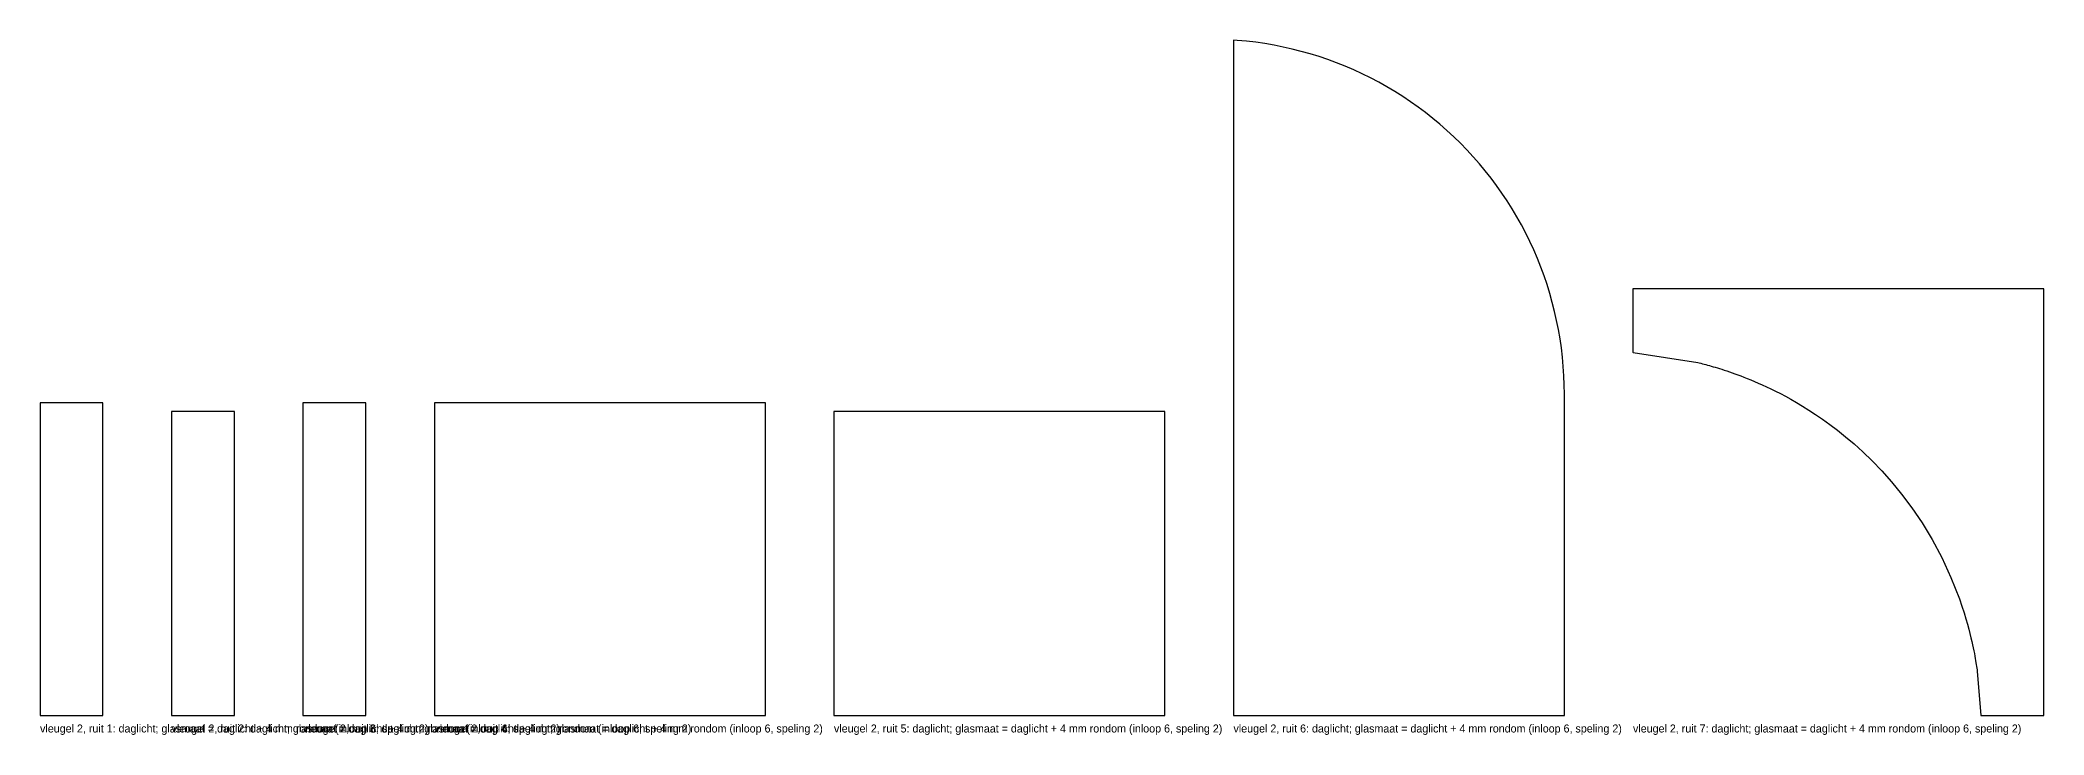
# Model space of a CAD drawing. Header units: millimetres. Extents: x 0 to 7132, y -34 to 1181.
# Drawn here: x 3626 to 7132, y -34 to 1181 of the extents above; entities that cross this region are included whole.
import ezdxf

# ---------------------------------------------------------------- set-up
doc = ezdxf.new("R2010")
doc.units = ezdxf.units.MM

msp = doc.modelspace()

# ---------------------------------------------------------------- linework, layer by layer
at = {"layer": 'DAGLICHT'}
for p, q in [((5720.7231, 1180.7523), (5714, 1181.193)), ((5714, 1181.193), (5714, 561.6667)), ((5736.9122, 1179.2648), (5720.7231, 1180.7523)), ((5753.0568, 1177.3539), (5736.9122, 1179.2648)), ((5769.1458, 1175.0211), (5753.0568, 1177.3539)), ((5785.1683, 1172.268), (5769.1458, 1175.0211)), ((5801.1132, 1169.0963), (5785.1683, 1172.268)), ((5816.9696, 1165.5084), (5801.1132, 1169.0963)), ((5832.7266, 1161.5066), (5816.9696, 1165.5084)), ((5848.3735, 1157.0937), (5832.7266, 1161.5066)), ((5863.8996, 1152.2728), (5848.3735, 1157.0937)), ((5879.2941, 1147.047), (5863.8996, 1152.2728)), ((5894.5465, 1141.4201), (5879.2941, 1147.047)), ((5909.6464, 1135.3959), (5894.5465, 1141.4201)), ((5924.5835, 1128.9784), (5909.6464, 1135.3959)), ((5939.3474, 1122.1721), (5924.5835, 1128.9784)), ((5953.9281, 1114.9817), (5939.3474, 1122.1721)), ((5968.3156, 1107.4121), (5953.9281, 1114.9817)), ((5982.5, 1099.4684), (5968.3156, 1107.4121)), ((5996.4716, 1091.1562), (5982.5, 1099.4684)), ((6010.2208, 1082.4811), (5996.4716, 1091.1562)), ((6023.7383, 1073.449), (6010.2208, 1082.4811)), ((6037.0146, 1064.0662), (6023.7383, 1073.449)), ((6050.0408, 1054.3391), (6037.0146, 1064.0662)), ((6062.808, 1044.2743), (6050.0408, 1054.3391)), ((6075.3072, 1033.8788), (6062.808, 1044.2743)), ((6087.5301, 1023.1596), (6075.3072, 1033.8788)), ((6099.4682, 1012.1242), (6087.5301, 1023.1596)), ((6111.1133, 1000.78), (6099.4682, 1012.1242)), ((6122.4575, 989.1349), (6111.1133, 1000.78)), ((6133.4929, 977.1968), (6122.4575, 989.1349)), ((6144.2121, 964.9739), (6133.4929, 977.1968)), ((6154.6076, 952.4746), (6144.2121, 964.9739)), ((6164.6724, 939.7075), (6154.6076, 952.4746)), ((6174.3996, 926.6813), (6164.6724, 939.7075)), ((6183.7824, 913.4049), (6174.3996, 926.6813)), ((6192.8144, 899.8875), (6183.7824, 913.4049)), ((6201.4895, 886.1383), (6192.8144, 899.8875)), ((6209.8018, 872.1667), (6201.4895, 886.1383)), ((6217.7454, 857.9823), (6209.8018, 872.1667)), ((6225.3151, 843.5948), (6217.7454, 857.9823)), ((6232.5055, 829.0141), (6225.3151, 843.5948)), ((6239.3117, 814.2501), (6232.5055, 829.0141)), ((6245.7292, 799.3131), (6239.3117, 814.2501)), ((6251.7534, 784.2132), (6245.7292, 799.3131)), ((6257.3804, 768.9607), (6251.7534, 784.2132)), ((6262.6061, 753.5662), (6257.3804, 768.9607)), ((6267.4271, 738.0402), (6262.6061, 753.5662)), ((6271.8399, 722.3933), (6267.4271, 738.0402)), ((7132, 746), (6413, 746)), ((6413, 746), (6413, 635.1486)), ((7132, 0), (7132, 746)), ((6275.8417, 706.6362), (6271.8399, 722.3933)), ((6279.4297, 690.7798), (6275.8417, 706.6362)), ((6282.6013, 674.8349), (6279.4297, 690.7798)), ((6285.3545, 658.8125), (6282.6013, 674.8349)), ((6287.6873, 642.7234), (6285.3545, 658.8125)), ((6289.5981, 626.5788), (6287.6873, 642.7234)), ((6413, 635.1486), (6413.161, 634.6333)), ((6413.161, 634.6333), (6526.4587, 617.1658)), ((6291.0857, 610.3898), (6289.5981, 626.5788)), ((6292.1489, 594.1673), (6291.0857, 610.3898)), ((6526.4587, 617.1658), (6529.0721, 616.5174)), ((6529.0721, 616.5174), (6531.772, 615.8355)), ((6531.772, 615.8355), (6534.5625, 615.1177)), ((6534.5625, 615.1177), (6537.4483, 614.3616)), ((6537.4483, 614.3616), (6540.4339, 613.5644)), ((6540.4339, 613.5644), (6543.5245, 612.7231)), ((6543.5245, 612.7231), (6546.7254, 611.8346)), ((6546.7254, 611.8346), (6550.0424, 610.8952)), ((6550.0424, 610.8952), (6553.4817, 609.9011)), ((6553.4817, 609.9011), (6557.0497, 608.8482)), ((6557.0497, 608.8482), (6560.7534, 607.7316)), ((6560.7534, 607.7316), (6564.6004, 606.5464)), ((6564.6004, 606.5464), (6568.5985, 605.2869)), ((6568.5985, 605.2869), (6572.7563, 603.947)), ((6572.7563, 603.947), (6577.083, 602.5199)), ((6577.083, 602.5199), (6581.5883, 600.998)), ((6581.5883, 600.998), (6586.2828, 599.3731)), ((6586.2828, 599.3731), (6591.1776, 597.636)), ((6591.1776, 597.636), (6596.2848, 595.7764)), ((5714, 561.6667), (5714, 0)), ((6292.7872, 577.9226), (6292.1489, 594.1673)), ((6293, 561.6667), (6292.7872, 577.9226)), ((6293, 0), (6293, 561.6667)), ((6293, 561.6667), (6293, 561.6667)), ((6596.2848, 595.7764), (6601.6173, 593.7829)), ((6601.6173, 593.7829), (6607.189, 591.643)), ((6607.189, 591.643), (6613.0147, 589.3425)), ((6613.0147, 589.3425), (6619.1103, 586.8657)), ((6619.1103, 586.8657), (6625.4929, 584.1948)), ((6625.4929, 584.1948), (6632.1807, 581.31)), ((6632.1807, 581.31), (6639.193, 578.1893)), ((6639.193, 578.1893), (6646.5508, 574.8074)), ((6646.5508, 574.8074), (6654.2761, 571.1362)), ((6654.2761, 571.1362), (6662.3924, 567.1439)), ((6662.3924, 567.1439), (6670.9243, 562.7945)), ((6670.9243, 562.7945), (6679.8979, 558.0472)), ((3736, 546.6667), (3626, 546.6667)), ((3626, 546.6667), (3626, 0)), ((3736, 0), (3736, 546.6667)), ((3966, 531.6667), (3856, 531.6667)), ((3856, 531.6667), (3856, 0)), ((3966, 0), (3966, 531.6667)), ((4196, 546.6667), (4086, 546.6667)), ((4086, 546.6667), (4086, 0)), ((4196, 0), (4196, 546.6667)), ((4895, 546.6667), (4316, 546.6667)), ((4316, 546.6667), (4316, 0)), ((4895, 0), (4895, 546.6667)), ((5594, 531.6667), (5015, 531.6667)), ((5015, 531.6667), (5015, 0)), ((5594, 0), (5594, 531.6667)), ((6679.8979, 558.0472), (6689.3403, 552.856)), ((6689.3403, 552.856), (6699.2796, 547.1686)), ((6699.2796, 547.1686), (6709.7444, 540.9256)), ((6709.7444, 540.9256), (6720.7634, 534.0597)), ((6720.7634, 534.0597), (6732.365, 526.4946)), ((6732.365, 526.4946), (6744.5757, 518.1437)), ((6744.5757, 518.1437), (6757.4196, 508.9093)), ((6757.4196, 508.9093), (6770.9162, 498.6809)), ((6770.9162, 498.6809), (6785.0785, 487.3345)), ((6785.0785, 487.3345), (6799.91, 474.7318)), ((6799.91, 474.7318), (6815.4011, 460.7191)), ((6815.4011, 460.7191), (6831.5246, 445.1283)), ((6831.5246, 445.1283), (6848.2306, 427.7776)), ((6848.2306, 427.7776), (6865.4395, 408.4744)), ((6865.4395, 408.4744), (6883.0359, 387.0202)), ((6883.0359, 387.0202), (6900.8603, 363.2183)), ((6900.8603, 363.2183), (6918.7025, 336.885)), ((6918.7025, 336.885), (6936.2961, 307.8642)), ((6936.2961, 307.8642), (6953.3166, 276.047)), ((6953.3166, 276.047), (6969.3841, 241.3931)), ((6969.3841, 241.3931), (6984.074, 203.955)), ((6984.074, 203.955), (6988.5871, 190.8814)), ((6988.5871, 190.8814), (6992.3569, 179.2077)), ((6992.3569, 179.2077), (6995.5347, 168.7317)), ((6995.5347, 168.7317), (6998.2363, 159.2861)), ((6998.2363, 159.2861), (7000.5506, 150.7318)), ((7000.5506, 150.7318), (7002.5473, 142.9526)), ((7002.5473, 142.9526), (7004.2811, 135.8511)), ((7004.2811, 135.8511), (7005.7957, 129.3447)), ((7005.7957, 129.3447), (7007.1262, 123.3635)), ((7007.1262, 123.3635), (7008.3009, 117.8479)), ((7008.3009, 117.8479), (7009.343, 112.7467)), ((7009.343, 112.7467), (7010.2716, 108.0157)), ((7010.2716, 108.0157), (7011.1024, 103.6168)), ((7011.1024, 103.6168), (7011.8486, 99.5168)), ((7011.8486, 99.5168), (7012.5212, 95.6866)), ((7012.5212, 95.6866), (7013.1296, 92.1009)), ((7013.1296, 92.1009), (7013.6815, 88.7373)), ((7013.6815, 88.7373), (7014.1838, 85.5761)), ((7014.1838, 85.5761), (7014.6422, 82.5996)), ((7014.6422, 82.5996), (7015.0616, 79.7924)), ((7015.0616, 79.7924), (7015.4464, 77.1406)), ((7015.4464, 77.1406), (7021.8268, 0.0155)), ((3626, 0), (3736, 0)), ((3856, 0), (3966, 0)), ((4086, 0), (4196, 0)), ((4316, 0), (4895, 0)), ((5015, 0), (5594, 0)), ((5714, 0), (6293, 0)), ((7021.8268, 0.0155), (7024.15, 0)), ((7024.15, 0), (7132, 0))]:
    msp.add_line(p, q, dxfattribs=at)

# ---------------------------------------------------------------- texts
at = {"layer": 'TEKST'}
for s, p in [('vleugel 2, ruit 1: daglicht; glasmaat = daglicht + 4 mm rondom (inloop 6, speling 2)', (3626, -30)), ('vleugel 2, ruit 2: daglicht; glasmaat = daglicht + 4 mm rondom (inloop 6, speling 2)', (3856, -30)), ('vleugel 2, ruit 3: daglicht; glasmaat = daglicht + 4 mm rondom (inloop 6, speling 2)', (4086, -30)), ('vleugel 2, ruit 4: daglicht; glasmaat = daglicht + 4 mm rondom (inloop 6, speling 2)', (4316, -30)), ('vleugel 2, ruit 5: daglicht; glasmaat = daglicht + 4 mm rondom (inloop 6, speling 2)', (5015, -30)), ('vleugel 2, ruit 6: daglicht; glasmaat = daglicht + 4 mm rondom (inloop 6, speling 2)', (5714, -30)), ('vleugel 2, ruit 7: daglicht; glasmaat = daglicht + 4 mm rondom (inloop 6, speling 2)', (6413, -30))]:
    msp.add_text(s, height=14, dxfattribs=at).set_placement(p)

doc.saveas('drawing.dxf')
